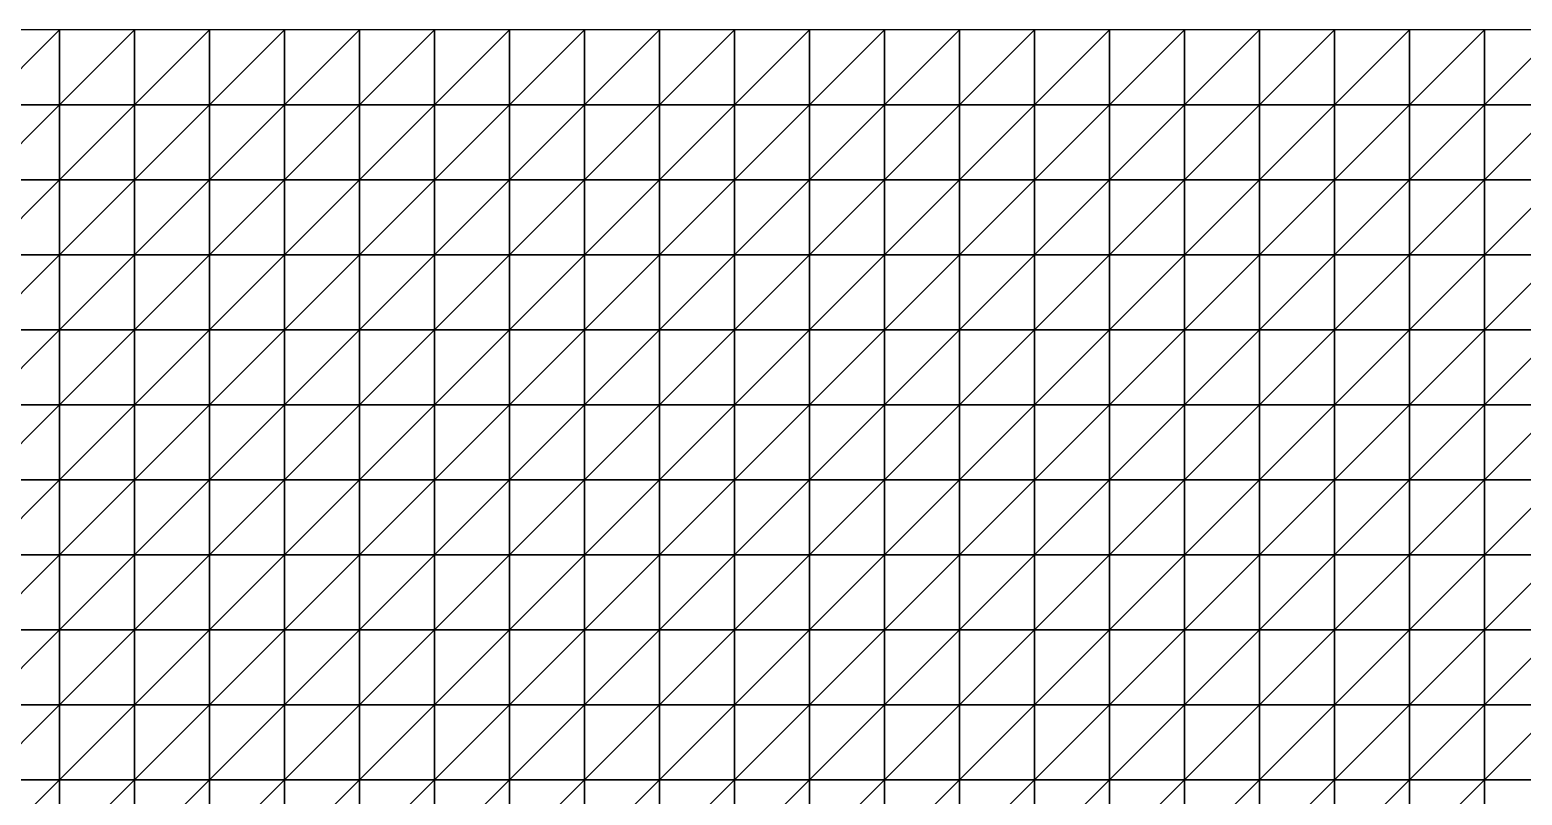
# Model space of a CAD drawing. Header units: metres. Extents: x 351000 to 353000, y 7455000 to 7457000.
# Drawn here: x 351490.1 to 351987.5, y 7456744.9 to 7457000 of the extents above; entities that cross this region are included whole.
import ezdxf

# ---------------------------------------------------------------- set-up
doc = ezdxf.new("R2010")
doc.units = ezdxf.units.M

msp = doc.modelspace()

# ---------------------------------------------------------------- linework, layer by layer
at = {"layer": 'BASE_OF_COVER_BOC'}
for points in [[(351475, 7456975, 1193.72), (351500, 7456975, 1196.77), (351500, 7457000, 1195.49)], [(351475, 7456975, 1193.72), (351500, 7457000, 1195.49), (351475, 7457000, 1191.4)], [(351500, 7456975, 1196.77), (351525, 7456975, 1201.11), (351525, 7457000, 1200.97)], [(351500, 7456975, 1196.77), (351525, 7457000, 1200.97), (351500, 7457000, 1195.49)], [(351525, 7456975, 1201.11), (351550, 7456975, 1206.22), (351550, 7457000, 1206.98)], [(351525, 7456975, 1201.11), (351550, 7457000, 1206.98), (351525, 7457000, 1200.97)], [(351550, 7456975, 1206.22), (351575, 7456975, 1211.23), (351575, 7457000, 1212.43)], [(351550, 7456975, 1206.22), (351575, 7457000, 1212.43), (351550, 7457000, 1206.98)], [(351575, 7456975, 1211.23), (351600, 7456975, 1215.21), (351600, 7457000, 1216.39)], [(351575, 7456975, 1211.23), (351600, 7457000, 1216.39), (351575, 7457000, 1212.43)], [(351600, 7456975, 1215.21), (351625, 7456975, 1217.44), (351625, 7457000, 1218.38)], [(351600, 7456975, 1215.21), (351625, 7457000, 1218.38), (351600, 7457000, 1216.39)], [(351625, 7456975, 1217.44), (351650, 7456975, 1217.73), (351650, 7457000, 1218.47)], [(351625, 7456975, 1217.44), (351650, 7457000, 1218.47), (351625, 7457000, 1218.38)], [(351650, 7456975, 1217.73), (351675, 7456975, 1216.42), (351675, 7457000, 1217.2)], [(351650, 7456975, 1217.73), (351675, 7457000, 1217.2), (351650, 7457000, 1218.47)], [(351675, 7456975, 1216.42), (351700, 7456975, 1214.29), (351700, 7457000, 1215.32)], [(351675, 7456975, 1216.42), (351700, 7457000, 1215.32), (351675, 7457000, 1217.2)], [(351700, 7456975, 1214.29), (351725, 7456975, 1212.21), (351725, 7457000, 1213.48)], [(351700, 7456975, 1214.29), (351725, 7457000, 1213.48), (351700, 7457000, 1215.32)], [(351725, 7456975, 1212.21), (351750, 7456975, 1210.86), (351750, 7457000, 1212.02)], [(351725, 7456975, 1212.21), (351750, 7457000, 1212.02), (351725, 7457000, 1213.48)], [(351750, 7456975, 1210.86), (351775, 7456975, 1210.49), (351775, 7457000, 1210.99)], [(351750, 7456975, 1210.86), (351775, 7457000, 1210.99), (351750, 7457000, 1212.02)], [(351775, 7456975, 1210.49), (351800, 7456975, 1211), (351800, 7457000, 1210.27)], [(351775, 7456975, 1210.49), (351800, 7457000, 1210.27), (351775, 7457000, 1210.99)], [(351800, 7456975, 1211), (351825, 7456975, 1212.07), (351825, 7457000, 1209.8)], [(351800, 7456975, 1211), (351825, 7457000, 1209.8), (351800, 7457000, 1210.27)], [(351825, 7456975, 1212.07), (351850, 7456975, 1213.43), (351850, 7457000, 1209.76)], [(351825, 7456975, 1212.07), (351850, 7457000, 1209.76), (351825, 7457000, 1209.8)], [(351850, 7456975, 1213.43), (351875, 7456975, 1215.02), (351875, 7457000, 1210.51)], [(351850, 7456975, 1213.43), (351875, 7457000, 1210.51), (351850, 7457000, 1209.76)], [(351875, 7456975, 1215.02), (351900, 7456975, 1217.04), (351900, 7457000, 1212.45)], [(351875, 7456975, 1215.02), (351900, 7457000, 1212.45), (351875, 7457000, 1210.51)], [(351900, 7456975, 1217.04), (351925, 7456975, 1219.72), (351925, 7457000, 1215.79)], [(351900, 7456975, 1217.04), (351925, 7457000, 1215.79), (351900, 7457000, 1212.45)], [(351925, 7456975, 1219.72), (351950, 7456975, 1223.18), (351950, 7457000, 1220.34)], [(351925, 7456975, 1219.72), (351950, 7457000, 1220.34), (351925, 7457000, 1215.79)], [(351950, 7456975, 1223.18), (351975, 7456975, 1227.2), (351975, 7457000, 1225.51)], [(351950, 7456975, 1223.18), (351975, 7457000, 1225.51), (351950, 7457000, 1220.34)], [(351975, 7456975, 1227.2), (352000, 7456975, 1231.29), (352000, 7457000, 1230.5)], [(351975, 7456975, 1227.2), (352000, 7457000, 1230.5), (351975, 7457000, 1225.51)], [(351475, 7456950, 1197.33), (351500, 7456950, 1199.04), (351500, 7456975, 1196.77)], [(351475, 7456950, 1197.33), (351500, 7456975, 1196.77), (351475, 7456975, 1193.72)], [(351500, 7456950, 1199.04), (351525, 7456950, 1201.57), (351525, 7456975, 1201.11)], [(351500, 7456950, 1199.04), (351525, 7456975, 1201.11), (351500, 7456975, 1196.77)], [(351525, 7456950, 1201.57), (351550, 7456950, 1204.8), (351550, 7456975, 1206.22)], [(351525, 7456950, 1201.57), (351550, 7456975, 1206.22), (351525, 7456975, 1201.11)], [(351550, 7456950, 1204.8), (351575, 7456950, 1208.33), (351575, 7456975, 1211.23)], [(351550, 7456950, 1204.8), (351575, 7456975, 1211.23), (351550, 7456975, 1206.22)], [(351575, 7456950, 1208.33), (351600, 7456950, 1211.49), (351600, 7456975, 1215.21)], [(351575, 7456950, 1208.33), (351600, 7456975, 1215.21), (351575, 7456975, 1211.23)], [(351600, 7456950, 1211.49), (351625, 7456950, 1213.63), (351625, 7456975, 1217.44)], [(351600, 7456950, 1211.49), (351625, 7456975, 1217.44), (351600, 7456975, 1215.21)], [(351625, 7456950, 1213.63), (351650, 7456950, 1214.34), (351650, 7456975, 1217.73)], [(351625, 7456950, 1213.63), (351650, 7456975, 1217.73), (351625, 7456975, 1217.44)], [(351650, 7456950, 1214.34), (351675, 7456950, 1213.67), (351675, 7456975, 1216.42)], [(351650, 7456950, 1214.34), (351675, 7456975, 1216.42), (351650, 7456975, 1217.73)], [(351675, 7456950, 1213.67), (351700, 7456950, 1212.18), (351700, 7456975, 1214.29)], [(351675, 7456950, 1213.67), (351700, 7456975, 1214.29), (351675, 7456975, 1216.42)], [(351700, 7456950, 1212.18), (351725, 7456950, 1210.69), (351725, 7456975, 1212.21)], [(351700, 7456950, 1212.18), (351725, 7456975, 1212.21), (351700, 7456975, 1214.29)], [(351725, 7456950, 1210.69), (351750, 7456950, 1210), (351750, 7456975, 1210.86)], [(351725, 7456950, 1210.69), (351750, 7456975, 1210.86), (351725, 7456975, 1212.21)], [(351750, 7456950, 1210), (351775, 7456950, 1210.59), (351775, 7456975, 1210.49)], [(351750, 7456950, 1210), (351775, 7456975, 1210.49), (351750, 7456975, 1210.86)], [(351775, 7456950, 1210.59), (351800, 7456950, 1212.46), (351800, 7456975, 1211)], [(351775, 7456950, 1210.59), (351800, 7456975, 1211), (351775, 7456975, 1210.49)], [(351800, 7456950, 1212.46), (351825, 7456950, 1215.17), (351825, 7456975, 1212.07)], [(351800, 7456950, 1212.46), (351825, 7456975, 1212.07), (351800, 7456975, 1211)], [(351825, 7456950, 1215.17), (351850, 7456950, 1218.13), (351850, 7456975, 1213.43)], [(351825, 7456950, 1215.17), (351850, 7456975, 1213.43), (351825, 7456975, 1212.07)], [(351850, 7456950, 1218.13), (351875, 7456950, 1220.85), (351875, 7456975, 1215.02)], [(351850, 7456950, 1218.13), (351875, 7456975, 1215.02), (351850, 7456975, 1213.43)], [(351875, 7456950, 1220.85), (351900, 7456950, 1223.14), (351900, 7456975, 1217.04)], [(351875, 7456950, 1220.85), (351900, 7456975, 1217.04), (351875, 7456975, 1215.02)], [(351900, 7456950, 1223.14), (351925, 7456950, 1225.11), (351925, 7456975, 1219.72)], [(351900, 7456950, 1223.14), (351925, 7456975, 1219.72), (351900, 7456975, 1217.04)], [(351925, 7456950, 1225.11), (351950, 7456950, 1227.05), (351950, 7456975, 1223.18)], [(351925, 7456950, 1225.11), (351950, 7456975, 1223.18), (351925, 7456975, 1219.72)], [(351950, 7456950, 1227.05), (351975, 7456950, 1229.18), (351975, 7456975, 1227.2)], [(351950, 7456950, 1227.05), (351975, 7456975, 1227.2), (351950, 7456975, 1223.18)], [(351975, 7456950, 1229.18), (352000, 7456950, 1231.54), (352000, 7456975, 1231.29)], [(351975, 7456950, 1229.18), (352000, 7456975, 1231.29), (351975, 7456975, 1227.2)], [(351475, 7456925, 1200.86), (351500, 7456925, 1201.27), (351500, 7456950, 1199.04)], [(351475, 7456925, 1200.86), (351500, 7456950, 1199.04), (351475, 7456950, 1197.33)], [(351500, 7456925, 1201.27), (351525, 7456925, 1201.88), (351525, 7456950, 1201.57)], [(351500, 7456925, 1201.27), (351525, 7456950, 1201.57), (351500, 7456950, 1199.04)], [(351525, 7456925, 1201.88), (351550, 7456925, 1202.93), (351550, 7456950, 1204.8)], [(351525, 7456925, 1201.88), (351550, 7456950, 1204.8), (351525, 7456950, 1201.57)], [(351550, 7456925, 1202.93), (351575, 7456925, 1204.49), (351575, 7456950, 1208.33)], [(351550, 7456925, 1202.93), (351575, 7456950, 1208.33), (351550, 7456950, 1204.8)], [(351575, 7456925, 1204.49), (351600, 7456925, 1206.39), (351600, 7456950, 1211.49)], [(351575, 7456925, 1204.49), (351600, 7456950, 1211.49), (351575, 7456950, 1208.33)], [(351600, 7456925, 1206.39), (351625, 7456925, 1208.22), (351625, 7456950, 1213.63)], [(351600, 7456925, 1206.39), (351625, 7456950, 1213.63), (351600, 7456950, 1211.49)], [(351625, 7456925, 1208.22), (351650, 7456925, 1209.53), (351650, 7456950, 1214.34)], [(351625, 7456925, 1208.22), (351650, 7456950, 1214.34), (351625, 7456950, 1213.63)], [(351650, 7456925, 1209.53), (351675, 7456925, 1210.1), (351675, 7456950, 1213.67)], [(351650, 7456925, 1209.53), (351675, 7456950, 1213.67), (351650, 7456950, 1214.34)], [(351675, 7456925, 1210.1), (351700, 7456925, 1210.07), (351700, 7456950, 1212.18)], [(351675, 7456925, 1210.1), (351700, 7456950, 1212.18), (351675, 7456950, 1213.67)], [(351700, 7456925, 1210.07), (351725, 7456925, 1209.95), (351725, 7456950, 1210.69)], [(351700, 7456925, 1210.07), (351725, 7456950, 1210.69), (351700, 7456950, 1212.18)], [(351725, 7456925, 1209.95), (351750, 7456925, 1210.4), (351750, 7456950, 1210)], [(351725, 7456925, 1209.95), (351750, 7456950, 1210), (351725, 7456950, 1210.69)], [(351750, 7456925, 1210.4), (351775, 7456925, 1211.97), (351775, 7456950, 1210.59)], [(351750, 7456925, 1210.4), (351775, 7456950, 1210.59), (351750, 7456950, 1210)], [(351775, 7456925, 1211.97), (351800, 7456925, 1214.8), (351800, 7456950, 1212.46)], [(351775, 7456925, 1211.97), (351800, 7456950, 1212.46), (351775, 7456950, 1210.59)], [(351800, 7456925, 1214.8), (351825, 7456925, 1218.57), (351825, 7456950, 1215.17)], [(351800, 7456925, 1214.8), (351825, 7456950, 1215.17), (351800, 7456950, 1212.46)], [(351825, 7456925, 1218.57), (351850, 7456925, 1222.59), (351850, 7456950, 1218.13)], [(351825, 7456925, 1218.57), (351850, 7456950, 1218.13), (351825, 7456950, 1215.17)], [(351850, 7456925, 1222.59), (351875, 7456925, 1226.1), (351875, 7456950, 1220.85)], [(351850, 7456925, 1222.59), (351875, 7456950, 1220.85), (351850, 7456950, 1218.13)], [(351875, 7456925, 1226.1), (351900, 7456925, 1228.57), (351900, 7456950, 1223.14)], [(351875, 7456925, 1226.1), (351900, 7456950, 1223.14), (351875, 7456950, 1220.85)], [(351900, 7456925, 1228.57), (351925, 7456925, 1229.88), (351925, 7456950, 1225.11)], [(351900, 7456925, 1228.57), (351925, 7456950, 1225.11), (351900, 7456950, 1223.14)], [(351925, 7456925, 1229.88), (351950, 7456925, 1230.33), (351950, 7456950, 1227.05)], [(351925, 7456925, 1229.88), (351950, 7456950, 1227.05), (351925, 7456950, 1225.11)], [(351950, 7456925, 1230.33), (351975, 7456925, 1230.49), (351975, 7456950, 1229.18)], [(351950, 7456925, 1230.33), (351975, 7456950, 1229.18), (351950, 7456950, 1227.05)], [(351975, 7456925, 1230.49), (352000, 7456925, 1230.67), (352000, 7456950, 1231.54)], [(351975, 7456925, 1230.49), (352000, 7456950, 1231.54), (351975, 7456950, 1229.18)], [(351475, 7456900, 1203.24), (351500, 7456900, 1202.71), (351500, 7456925, 1201.27)], [(351475, 7456900, 1203.24), (351500, 7456925, 1201.27), (351475, 7456925, 1200.86)], [(351500, 7456900, 1202.71), (351525, 7456900, 1201.94), (351525, 7456925, 1201.88)], [(351500, 7456900, 1202.71), (351525, 7456925, 1201.88), (351500, 7456925, 1201.27)], [(351525, 7456900, 1201.94), (351550, 7456900, 1201.28), (351550, 7456925, 1202.93)], [(351525, 7456900, 1201.94), (351550, 7456925, 1202.93), (351525, 7456925, 1201.88)], [(351550, 7456900, 1201.28), (351575, 7456900, 1201.14), (351575, 7456925, 1204.49)], [(351550, 7456900, 1201.28), (351575, 7456925, 1204.49), (351550, 7456925, 1202.93)], [(351575, 7456900, 1201.14), (351600, 7456900, 1201.8), (351600, 7456925, 1206.39)], [(351575, 7456900, 1201.14), (351600, 7456925, 1206.39), (351575, 7456925, 1204.49)], [(351600, 7456900, 1201.8), (351625, 7456900, 1203.24), (351625, 7456925, 1208.22)], [(351600, 7456900, 1201.8), (351625, 7456925, 1208.22), (351600, 7456925, 1206.39)], [(351625, 7456900, 1203.24), (351650, 7456900, 1205.15), (351650, 7456925, 1209.53)], [(351625, 7456900, 1203.24), (351650, 7456925, 1209.53), (351625, 7456925, 1208.22)], [(351650, 7456900, 1205.15), (351675, 7456900, 1207.12), (351675, 7456925, 1210.1)], [(351650, 7456900, 1205.15), (351675, 7456925, 1210.1), (351650, 7456925, 1209.53)], [(351675, 7456900, 1207.12), (351700, 7456900, 1208.89), (351700, 7456925, 1210.07)], [(351675, 7456900, 1207.12), (351700, 7456925, 1210.07), (351675, 7456925, 1210.1)], [(351700, 7456900, 1208.89), (351725, 7456900, 1210.48), (351725, 7456925, 1209.95)], [(351700, 7456900, 1208.89), (351725, 7456925, 1209.95), (351700, 7456925, 1210.07)], [(351725, 7456900, 1210.48), (351750, 7456900, 1212.19), (351750, 7456925, 1210.4)], [(351725, 7456900, 1210.48), (351750, 7456925, 1210.4), (351725, 7456925, 1209.95)], [(351750, 7456900, 1212.19), (351775, 7456900, 1214.46), (351775, 7456925, 1211.97)], [(351750, 7456900, 1212.19), (351775, 7456925, 1211.97), (351750, 7456925, 1210.4)], [(351775, 7456900, 1214.46), (351800, 7456900, 1217.54), (351800, 7456925, 1214.8)], [(351775, 7456900, 1214.46), (351800, 7456925, 1214.8), (351775, 7456925, 1211.97)], [(351800, 7456900, 1217.54), (351825, 7456900, 1221.35), (351825, 7456925, 1218.57)], [(351800, 7456900, 1217.54), (351825, 7456925, 1218.57), (351800, 7456925, 1214.8)], [(351825, 7456900, 1221.35), (351850, 7456900, 1225.4), (351850, 7456925, 1222.59)], [(351825, 7456900, 1221.35), (351850, 7456925, 1222.59), (351825, 7456925, 1218.57)], [(351850, 7456900, 1225.4), (351875, 7456900, 1228.95), (351875, 7456925, 1226.1)], [(351850, 7456900, 1225.4), (351875, 7456925, 1226.1), (351850, 7456925, 1222.59)], [(351875, 7456900, 1228.95), (351900, 7456900, 1231.32), (351900, 7456925, 1228.57)], [(351875, 7456900, 1228.95), (351900, 7456925, 1228.57), (351875, 7456925, 1226.1)], [(351900, 7456900, 1231.32), (351925, 7456900, 1232.18), (351925, 7456925, 1229.88)], [(351900, 7456900, 1231.32), (351925, 7456925, 1229.88), (351900, 7456925, 1228.57)], [(351925, 7456900, 1232.18), (351950, 7456900, 1231.72), (351950, 7456925, 1230.33)], [(351925, 7456900, 1232.18), (351950, 7456925, 1230.33), (351925, 7456925, 1229.88)], [(351950, 7456900, 1231.72), (351975, 7456900, 1230.37), (351975, 7456925, 1230.49)], [(351950, 7456900, 1231.72), (351975, 7456925, 1230.49), (351950, 7456925, 1230.33)], [(351975, 7456900, 1230.37), (352000, 7456900, 1228.85), (352000, 7456925, 1230.67)], [(351975, 7456900, 1230.37), (352000, 7456925, 1230.67), (351975, 7456925, 1230.49)], [(351475, 7456875, 1204.16), (351500, 7456875, 1203.3), (351500, 7456900, 1202.71)], [(351475, 7456875, 1204.16), (351500, 7456900, 1202.71), (351475, 7456900, 1203.24)], [(351500, 7456875, 1203.3), (351525, 7456875, 1202.09), (351525, 7456900, 1201.94)], [(351500, 7456875, 1203.3), (351525, 7456900, 1201.94), (351500, 7456900, 1202.71)], [(351525, 7456875, 1202.09), (351550, 7456875, 1200.74), (351550, 7456900, 1201.28)], [(351525, 7456875, 1202.09), (351550, 7456900, 1201.28), (351525, 7456900, 1201.94)], [(351550, 7456875, 1200.74), (351575, 7456875, 1199.73), (351575, 7456900, 1201.14)], [(351550, 7456875, 1200.74), (351575, 7456900, 1201.14), (351550, 7456900, 1201.28)], [(351575, 7456875, 1199.73), (351600, 7456875, 1199.6), (351600, 7456900, 1201.8)], [(351575, 7456875, 1199.73), (351600, 7456900, 1201.8), (351575, 7456900, 1201.14)], [(351600, 7456875, 1199.6), (351625, 7456875, 1200.65), (351625, 7456900, 1203.24)], [(351600, 7456875, 1199.6), (351625, 7456900, 1203.24), (351600, 7456900, 1201.8)], [(351625, 7456875, 1200.65), (351650, 7456875, 1202.85), (351650, 7456900, 1205.15)], [(351625, 7456875, 1200.65), (351650, 7456900, 1205.15), (351625, 7456900, 1203.24)], [(351650, 7456875, 1202.85), (351675, 7456875, 1205.81), (351675, 7456900, 1207.12)], [(351650, 7456875, 1202.85), (351675, 7456900, 1207.12), (351650, 7456900, 1205.15)], [(351675, 7456875, 1205.81), (351700, 7456875, 1208.99), (351700, 7456900, 1208.89)], [(351675, 7456875, 1205.81), (351700, 7456900, 1208.89), (351675, 7456900, 1207.12)], [(351700, 7456875, 1208.99), (351725, 7456875, 1211.98), (351725, 7456900, 1210.48)], [(351700, 7456875, 1208.99), (351725, 7456900, 1210.48), (351700, 7456900, 1208.89)], [(351725, 7456875, 1211.98), (351750, 7456875, 1214.63), (351750, 7456900, 1212.19)], [(351725, 7456875, 1211.98), (351750, 7456900, 1212.19), (351725, 7456900, 1210.48)], [(351750, 7456875, 1214.63), (351775, 7456875, 1217.1), (351775, 7456900, 1214.46)], [(351750, 7456875, 1214.63), (351775, 7456900, 1214.46), (351750, 7456900, 1212.19)], [(351775, 7456875, 1217.1), (351800, 7456875, 1219.68), (351800, 7456900, 1217.54)], [(351775, 7456875, 1217.1), (351800, 7456900, 1217.54), (351775, 7456900, 1214.46)], [(351800, 7456875, 1219.68), (351825, 7456875, 1222.56), (351825, 7456900, 1221.35)], [(351800, 7456875, 1219.68), (351825, 7456900, 1221.35), (351800, 7456900, 1217.54)], [(351825, 7456875, 1222.56), (351850, 7456875, 1225.63), (351850, 7456900, 1225.4)], [(351825, 7456875, 1222.56), (351850, 7456900, 1225.4), (351825, 7456900, 1221.35)], [(351850, 7456875, 1225.63), (351875, 7456875, 1228.45), (351875, 7456900, 1228.95)], [(351850, 7456875, 1225.63), (351875, 7456900, 1228.95), (351850, 7456900, 1225.4)], [(351875, 7456875, 1228.45), (351900, 7456875, 1230.48), (351900, 7456900, 1231.32)], [(351875, 7456875, 1228.45), (351900, 7456900, 1231.32), (351875, 7456900, 1228.95)], [(351900, 7456875, 1230.48), (351925, 7456875, 1231.31), (351925, 7456900, 1232.18)], [(351900, 7456875, 1230.48), (351925, 7456900, 1232.18), (351900, 7456900, 1231.32)], [(351925, 7456875, 1231.31), (351950, 7456875, 1230.7), (351950, 7456900, 1231.72)], [(351925, 7456875, 1231.31), (351950, 7456900, 1231.72), (351925, 7456900, 1232.18)], [(351950, 7456875, 1230.7), (351975, 7456875, 1229), (351975, 7456900, 1230.37)], [(351950, 7456875, 1230.7), (351975, 7456900, 1230.37), (351950, 7456900, 1231.72)], [(351975, 7456875, 1229), (352000, 7456875, 1226.9), (352000, 7456900, 1228.85)], [(351975, 7456875, 1229), (352000, 7456900, 1228.85), (351975, 7456900, 1230.37)], [(351475, 7456850, 1204.16), (351500, 7456850, 1203.58), (351500, 7456875, 1203.3)], [(351475, 7456850, 1204.16), (351500, 7456875, 1203.3), (351475, 7456875, 1204.16)], [(351500, 7456850, 1203.58), (351525, 7456850, 1202.88), (351525, 7456875, 1202.09)], [(351500, 7456850, 1203.58), (351525, 7456875, 1202.09), (351500, 7456875, 1203.3)], [(351525, 7456850, 1202.88), (351550, 7456850, 1201.96), (351550, 7456875, 1200.74)], [(351525, 7456850, 1202.88), (351550, 7456875, 1200.74), (351525, 7456875, 1202.09)], [(351550, 7456850, 1201.96), (351575, 7456850, 1201.09), (351575, 7456875, 1199.73)], [(351550, 7456850, 1201.96), (351575, 7456875, 1199.73), (351550, 7456875, 1200.74)], [(351575, 7456850, 1201.09), (351600, 7456850, 1200.76), (351600, 7456875, 1199.6)], [(351575, 7456850, 1201.09), (351600, 7456875, 1199.6), (351575, 7456875, 1199.73)], [(351600, 7456850, 1200.76), (351625, 7456850, 1201.46), (351625, 7456875, 1200.65)], [(351600, 7456850, 1200.76), (351625, 7456875, 1200.65), (351600, 7456875, 1199.6)], [(351625, 7456850, 1201.46), (351650, 7456850, 1203.43), (351650, 7456875, 1202.85)], [(351625, 7456850, 1201.46), (351650, 7456875, 1202.85), (351625, 7456875, 1200.65)], [(351650, 7456850, 1203.43), (351675, 7456850, 1206.47), (351675, 7456875, 1205.81)], [(351650, 7456850, 1203.43), (351675, 7456875, 1205.81), (351650, 7456875, 1202.85)], [(351675, 7456850, 1206.47), (351700, 7456850, 1210.05), (351700, 7456875, 1208.99)], [(351675, 7456850, 1206.47), (351700, 7456875, 1208.99), (351675, 7456875, 1205.81)], [(351700, 7456850, 1210.05), (351725, 7456850, 1213.55), (351725, 7456875, 1211.98)], [(351700, 7456850, 1210.05), (351725, 7456875, 1211.98), (351700, 7456875, 1208.99)], [(351725, 7456850, 1213.55), (351750, 7456850, 1216.46), (351750, 7456875, 1214.63)], [(351725, 7456850, 1213.55), (351750, 7456875, 1214.63), (351725, 7456875, 1211.98)], [(351750, 7456850, 1216.46), (351775, 7456850, 1218.63), (351775, 7456875, 1217.1)], [(351750, 7456850, 1216.46), (351775, 7456875, 1217.1), (351750, 7456875, 1214.63)], [(351775, 7456850, 1218.63), (351800, 7456850, 1220.26), (351800, 7456875, 1219.68)], [(351775, 7456850, 1218.63), (351800, 7456875, 1219.68), (351775, 7456875, 1217.1)], [(351800, 7456850, 1220.26), (351825, 7456850, 1221.71), (351825, 7456875, 1222.56)], [(351800, 7456850, 1220.26), (351825, 7456875, 1222.56), (351800, 7456875, 1219.68)], [(351825, 7456850, 1221.71), (351850, 7456850, 1223.27), (351850, 7456875, 1225.63)], [(351825, 7456850, 1221.71), (351850, 7456875, 1225.63), (351825, 7456875, 1222.56)], [(351850, 7456850, 1223.27), (351875, 7456850, 1225), (351875, 7456875, 1228.45)], [(351850, 7456850, 1223.27), (351875, 7456875, 1228.45), (351850, 7456875, 1225.63)], [(351875, 7456850, 1225), (351900, 7456850, 1226.69), (351900, 7456875, 1230.48)], [(351875, 7456850, 1225), (351900, 7456875, 1230.48), (351875, 7456875, 1228.45)], [(351900, 7456850, 1226.69), (351925, 7456850, 1227.8), (351925, 7456875, 1231.31)], [(351900, 7456850, 1226.69), (351925, 7456875, 1231.31), (351900, 7456875, 1230.48)], [(351925, 7456850, 1227.8), (351950, 7456850, 1227.99), (351950, 7456875, 1230.7)], [(351925, 7456850, 1227.8), (351950, 7456875, 1230.7), (351925, 7456875, 1231.31)], [(351950, 7456850, 1227.99), (351975, 7456850, 1227.23), (351975, 7456875, 1229)], [(351950, 7456850, 1227.99), (351975, 7456875, 1229), (351950, 7456875, 1230.7)], [(351975, 7456850, 1227.23), (352000, 7456850, 1225.89), (352000, 7456875, 1226.9)], [(351975, 7456850, 1227.23), (352000, 7456875, 1226.9), (351975, 7456875, 1229)], [(351475, 7456825, 1204.26), (351500, 7456825, 1204.35), (351500, 7456850, 1203.58)], [(351475, 7456825, 1204.26), (351500, 7456850, 1203.58), (351475, 7456850, 1204.16)], [(351500, 7456825, 1204.35), (351525, 7456825, 1204.72), (351525, 7456850, 1202.88)], [(351500, 7456825, 1204.35), (351525, 7456850, 1202.88), (351500, 7456850, 1203.58)], [(351525, 7456825, 1204.72), (351550, 7456825, 1204.97), (351550, 7456850, 1201.96)], [(351525, 7456825, 1204.72), (351550, 7456850, 1201.96), (351525, 7456850, 1202.88)], [(351550, 7456825, 1204.97), (351575, 7456825, 1204.96), (351575, 7456850, 1201.09)], [(351550, 7456825, 1204.97), (351575, 7456850, 1201.09), (351550, 7456850, 1201.96)], [(351575, 7456825, 1204.96), (351600, 7456825, 1204.93), (351600, 7456850, 1200.76)], [(351575, 7456825, 1204.96), (351600, 7456850, 1200.76), (351575, 7456850, 1201.09)], [(351600, 7456825, 1204.93), (351625, 7456825, 1205.3), (351625, 7456850, 1201.46)], [(351600, 7456825, 1204.93), (351625, 7456850, 1201.46), (351600, 7456850, 1200.76)], [(351625, 7456825, 1205.3), (351650, 7456825, 1206.48), (351650, 7456850, 1203.43)], [(351625, 7456825, 1205.3), (351650, 7456850, 1203.43), (351625, 7456850, 1201.46)], [(351650, 7456825, 1206.48), (351675, 7456825, 1208.59), (351675, 7456850, 1206.47)], [(351650, 7456825, 1206.48), (351675, 7456850, 1206.47), (351650, 7456850, 1203.43)], [(351675, 7456825, 1208.59), (351700, 7456825, 1211.36), (351700, 7456850, 1210.05)], [(351675, 7456825, 1208.59), (351700, 7456850, 1210.05), (351675, 7456850, 1206.47)], [(351700, 7456825, 1211.36), (351725, 7456825, 1214.25), (351725, 7456850, 1213.55)], [(351700, 7456825, 1211.36), (351725, 7456850, 1213.55), (351700, 7456850, 1210.05)], [(351725, 7456825, 1214.25), (351750, 7456825, 1216.65), (351750, 7456850, 1216.46)], [(351725, 7456825, 1214.25), (351750, 7456850, 1216.46), (351725, 7456850, 1213.55)], [(351750, 7456825, 1216.65), (351775, 7456825, 1218.19), (351775, 7456850, 1218.63)], [(351750, 7456825, 1216.65), (351775, 7456850, 1218.63), (351750, 7456850, 1216.46)], [(351775, 7456825, 1218.19), (351800, 7456825, 1218.88), (351800, 7456850, 1220.26)], [(351775, 7456825, 1218.19), (351800, 7456850, 1220.26), (351775, 7456850, 1218.63)], [(351800, 7456825, 1218.88), (351825, 7456825, 1219.08), (351825, 7456850, 1221.71)], [(351800, 7456825, 1218.88), (351825, 7456850, 1221.71), (351800, 7456850, 1220.26)], [(351825, 7456825, 1219.08), (351850, 7456825, 1219.36), (351850, 7456850, 1223.27)], [(351825, 7456825, 1219.08), (351850, 7456850, 1223.27), (351825, 7456850, 1221.71)], [(351850, 7456825, 1219.36), (351875, 7456825, 1220.22), (351875, 7456850, 1225)], [(351850, 7456825, 1219.36), (351875, 7456850, 1225), (351850, 7456850, 1223.27)], [(351875, 7456825, 1220.22), (351900, 7456825, 1221.66), (351900, 7456850, 1226.69)], [(351875, 7456825, 1220.22), (351900, 7456850, 1226.69), (351875, 7456850, 1225)], [(351900, 7456825, 1221.66), (351925, 7456825, 1223.43), (351925, 7456850, 1227.8)], [(351900, 7456825, 1221.66), (351925, 7456850, 1227.8), (351900, 7456850, 1226.69)], [(351925, 7456825, 1223.43), (351950, 7456825, 1225.05), (351950, 7456850, 1227.99)], [(351925, 7456825, 1223.43), (351950, 7456850, 1227.99), (351925, 7456850, 1227.8)], [(351950, 7456825, 1225.05), (351975, 7456825, 1226.15), (351975, 7456850, 1227.23)], [(351950, 7456825, 1225.05), (351975, 7456850, 1227.23), (351950, 7456850, 1227.99)], [(351975, 7456825, 1226.15), (352000, 7456825, 1226.61), (352000, 7456850, 1225.89)], [(351975, 7456825, 1226.15), (352000, 7456850, 1225.89), (351975, 7456850, 1227.23)], [(351475, 7456800, 1205.35), (351500, 7456800, 1206.13), (351500, 7456825, 1204.35)], [(351475, 7456800, 1205.35), (351500, 7456825, 1204.35), (351475, 7456825, 1204.26)], [(351500, 7456800, 1206.13), (351525, 7456800, 1207.55), (351525, 7456825, 1204.72)], [(351500, 7456800, 1206.13), (351525, 7456825, 1204.72), (351500, 7456825, 1204.35)], [(351525, 7456800, 1207.55), (351550, 7456800, 1209.05), (351550, 7456825, 1204.97)], [(351525, 7456800, 1207.55), (351550, 7456825, 1204.97), (351525, 7456825, 1204.72)], [(351550, 7456800, 1209.05), (351575, 7456800, 1210.12), (351575, 7456825, 1204.96)], [(351550, 7456800, 1209.05), (351575, 7456825, 1204.96), (351550, 7456825, 1204.97)], [(351575, 7456800, 1210.12), (351600, 7456800, 1210.6), (351600, 7456825, 1204.93)], [(351575, 7456800, 1210.12), (351600, 7456825, 1204.93), (351575, 7456825, 1204.96)], [(351600, 7456800, 1210.6), (351625, 7456800, 1210.67), (351625, 7456825, 1205.3)], [(351600, 7456800, 1210.6), (351625, 7456825, 1205.3), (351600, 7456825, 1204.93)], [(351625, 7456800, 1210.67), (351650, 7456800, 1210.75), (351650, 7456825, 1206.48)], [(351625, 7456800, 1210.67), (351650, 7456825, 1206.48), (351625, 7456825, 1205.3)], [(351650, 7456800, 1210.75), (351675, 7456800, 1211.24), (351675, 7456825, 1208.59)], [(351650, 7456800, 1210.75), (351675, 7456825, 1208.59), (351650, 7456825, 1206.48)], [(351675, 7456800, 1211.24), (351700, 7456800, 1212.27), (351700, 7456825, 1211.36)], [(351675, 7456800, 1211.24), (351700, 7456825, 1211.36), (351675, 7456825, 1208.59)], [(351700, 7456800, 1212.27), (351725, 7456800, 1213.66), (351725, 7456825, 1214.25)], [(351700, 7456800, 1212.27), (351725, 7456825, 1214.25), (351700, 7456825, 1211.36)], [(351725, 7456800, 1213.66), (351750, 7456800, 1214.99), (351750, 7456825, 1216.65)], [(351725, 7456800, 1213.66), (351750, 7456825, 1216.65), (351725, 7456825, 1214.25)], [(351750, 7456800, 1214.99), (351775, 7456800, 1215.83), (351775, 7456825, 1218.19)], [(351750, 7456800, 1214.99), (351775, 7456825, 1218.19), (351750, 7456825, 1216.65)], [(351775, 7456800, 1215.83), (351800, 7456800, 1216), (351800, 7456825, 1218.88)], [(351775, 7456800, 1215.83), (351800, 7456825, 1218.88), (351775, 7456825, 1218.19)], [(351800, 7456800, 1216), (351825, 7456800, 1215.72), (351825, 7456825, 1219.08)], [(351800, 7456800, 1216), (351825, 7456825, 1219.08), (351800, 7456825, 1218.88)], [(351825, 7456800, 1215.72), (351850, 7456800, 1215.61), (351850, 7456825, 1219.36)], [(351825, 7456800, 1215.72), (351850, 7456825, 1219.36), (351825, 7456825, 1219.08)], [(351850, 7456800, 1215.61), (351875, 7456800, 1216.13), (351875, 7456825, 1220.22)], [(351850, 7456800, 1215.61), (351875, 7456825, 1220.22), (351850, 7456825, 1219.36)], [(351875, 7456800, 1216.13), (351900, 7456800, 1217.68), (351900, 7456825, 1221.66)], [(351875, 7456800, 1216.13), (351900, 7456825, 1221.66), (351875, 7456825, 1220.22)], [(351900, 7456800, 1217.68), (351925, 7456800, 1220.26), (351925, 7456825, 1223.43)], [(351900, 7456800, 1217.68), (351925, 7456825, 1223.43), (351900, 7456825, 1221.66)], [(351925, 7456800, 1220.26), (351950, 7456800, 1223.45), (351950, 7456825, 1225.05)], [(351925, 7456800, 1220.26), (351950, 7456825, 1225.05), (351925, 7456825, 1223.43)], [(351950, 7456800, 1223.45), (351975, 7456800, 1226.61), (351975, 7456825, 1226.15)], [(351950, 7456800, 1223.45), (351975, 7456825, 1226.15), (351950, 7456825, 1225.05)], [(351975, 7456800, 1226.61), (352000, 7456800, 1229.18), (352000, 7456825, 1226.61)], [(351975, 7456800, 1226.61), (352000, 7456825, 1226.61), (351975, 7456825, 1226.15)], [(351475, 7456775, 1207.73), (351500, 7456775, 1208.91), (351500, 7456800, 1206.13)], [(351475, 7456775, 1207.73), (351500, 7456800, 1206.13), (351475, 7456800, 1205.35)], [(351500, 7456775, 1208.91), (351525, 7456775, 1210.87), (351525, 7456800, 1207.55)], [(351500, 7456775, 1208.91), (351525, 7456800, 1207.55), (351500, 7456800, 1206.13)], [(351525, 7456775, 1210.87), (351550, 7456775, 1213.09), (351550, 7456800, 1209.05)], [(351525, 7456775, 1210.87), (351550, 7456800, 1209.05), (351525, 7456800, 1207.55)], [(351550, 7456775, 1213.09), (351575, 7456775, 1214.91), (351575, 7456800, 1210.12)], [(351550, 7456775, 1213.09), (351575, 7456800, 1210.12), (351550, 7456800, 1209.05)], [(351575, 7456775, 1214.91), (351600, 7456775, 1215.82), (351600, 7456800, 1210.6)], [(351575, 7456775, 1214.91), (351600, 7456800, 1210.6), (351575, 7456800, 1210.12)], [(351600, 7456775, 1215.82), (351625, 7456775, 1215.68), (351625, 7456800, 1210.67)], [(351600, 7456775, 1215.82), (351625, 7456800, 1210.67), (351600, 7456800, 1210.6)], [(351625, 7456775, 1215.68), (351650, 7456775, 1214.75), (351650, 7456800, 1210.75)], [(351625, 7456775, 1215.68), (351650, 7456800, 1210.75), (351625, 7456800, 1210.67)], [(351650, 7456775, 1214.75), (351675, 7456775, 1213.56), (351675, 7456800, 1211.24)], [(351650, 7456775, 1214.75), (351675, 7456800, 1211.24), (351650, 7456800, 1210.75)], [(351675, 7456775, 1213.56), (351700, 7456775, 1212.62), (351700, 7456800, 1212.27)], [(351675, 7456775, 1213.56), (351700, 7456800, 1212.27), (351675, 7456800, 1211.24)], [(351700, 7456775, 1212.62), (351725, 7456775, 1212.22), (351725, 7456800, 1213.66)], [(351700, 7456775, 1212.62), (351725, 7456800, 1213.66), (351700, 7456800, 1212.27)], [(351725, 7456775, 1212.22), (351750, 7456775, 1212.3), (351750, 7456800, 1214.99)], [(351725, 7456775, 1212.22), (351750, 7456800, 1214.99), (351725, 7456800, 1213.66)], [(351750, 7456775, 1212.3), (351775, 7456775, 1212.6), (351775, 7456800, 1215.83)], [(351750, 7456775, 1212.3), (351775, 7456800, 1215.83), (351750, 7456800, 1214.99)], [(351775, 7456775, 1212.6), (351800, 7456775, 1212.86), (351800, 7456800, 1216)], [(351775, 7456775, 1212.6), (351800, 7456800, 1216), (351775, 7456800, 1215.83)], [(351800, 7456775, 1212.86), (351825, 7456775, 1213.11), (351825, 7456800, 1215.72)], [(351800, 7456775, 1212.86), (351825, 7456800, 1215.72), (351800, 7456800, 1216)], [(351825, 7456775, 1213.11), (351850, 7456775, 1213.48), (351850, 7456800, 1215.61)], [(351825, 7456775, 1213.11), (351850, 7456800, 1215.61), (351825, 7456800, 1215.72)], [(351850, 7456775, 1213.48), (351875, 7456775, 1214.45), (351875, 7456800, 1216.13)], [(351850, 7456775, 1213.48), (351875, 7456800, 1216.13), (351850, 7456800, 1215.61)], [(351875, 7456775, 1214.45), (351900, 7456775, 1216.49), (351900, 7456800, 1217.68)], [(351875, 7456775, 1214.45), (351900, 7456800, 1217.68), (351875, 7456800, 1216.13)], [(351900, 7456775, 1216.49), (351925, 7456775, 1219.79), (351925, 7456800, 1220.26)], [(351900, 7456775, 1216.49), (351925, 7456800, 1220.26), (351900, 7456800, 1217.68)], [(351925, 7456775, 1219.79), (351950, 7456775, 1224.11), (351950, 7456800, 1223.45)], [(351925, 7456775, 1219.79), (351950, 7456800, 1223.45), (351925, 7456800, 1220.26)], [(351950, 7456775, 1224.11), (351975, 7456775, 1228.79), (351975, 7456800, 1226.61)], [(351950, 7456775, 1224.11), (351975, 7456800, 1226.61), (351950, 7456800, 1223.45)], [(351975, 7456775, 1228.79), (352000, 7456775, 1233.04), (352000, 7456800, 1229.18)], [(351975, 7456775, 1228.79), (352000, 7456800, 1229.18), (351975, 7456800, 1226.61)], [(351475, 7456750, 1211.01), (351500, 7456750, 1212.17), (351500, 7456775, 1208.91)], [(351475, 7456750, 1211.01), (351500, 7456775, 1208.91), (351475, 7456775, 1207.73)], [(351500, 7456750, 1212.17), (351525, 7456750, 1213.96), (351525, 7456775, 1210.87)], [(351500, 7456750, 1212.17), (351525, 7456775, 1210.87), (351500, 7456775, 1208.91)], [(351525, 7456750, 1213.96), (351550, 7456750, 1216.09), (351550, 7456775, 1213.09)], [(351525, 7456750, 1213.96), (351550, 7456775, 1213.09), (351525, 7456775, 1210.87)], [(351550, 7456750, 1216.09), (351575, 7456750, 1218.01), (351575, 7456775, 1214.91)], [(351550, 7456750, 1216.09), (351575, 7456775, 1214.91), (351550, 7456775, 1213.09)], [(351575, 7456750, 1218.01), (351600, 7456750, 1219.08), (351600, 7456775, 1215.82)], [(351575, 7456750, 1218.01), (351600, 7456775, 1215.82), (351575, 7456775, 1214.91)], [(351600, 7456750, 1219.08), (351625, 7456750, 1218.9), (351625, 7456775, 1215.68)], [(351600, 7456750, 1219.08), (351625, 7456775, 1215.68), (351600, 7456775, 1215.82)], [(351625, 7456750, 1218.9), (351650, 7456750, 1217.47), (351650, 7456775, 1214.75)], [(351625, 7456750, 1218.9), (351650, 7456775, 1214.75), (351625, 7456775, 1215.68)], [(351650, 7456750, 1217.47), (351675, 7456750, 1215.22), (351675, 7456775, 1213.56)], [(351650, 7456750, 1217.47), (351675, 7456775, 1213.56), (351650, 7456775, 1214.75)], [(351675, 7456750, 1215.22), (351700, 7456750, 1212.85), (351700, 7456775, 1212.62)], [(351675, 7456750, 1215.22), (351700, 7456775, 1212.62), (351675, 7456775, 1213.56)], [(351700, 7456750, 1212.85), (351725, 7456750, 1211.02), (351725, 7456775, 1212.22)], [(351700, 7456750, 1212.85), (351725, 7456775, 1212.22), (351700, 7456775, 1212.62)], [(351725, 7456750, 1211.02), (351750, 7456750, 1210.1), (351750, 7456775, 1212.3)], [(351725, 7456750, 1211.02), (351750, 7456775, 1212.3), (351725, 7456775, 1212.22)], [(351750, 7456750, 1210.1), (351775, 7456750, 1210.16), (351775, 7456775, 1212.6)], [(351750, 7456750, 1210.1), (351775, 7456775, 1212.6), (351750, 7456775, 1212.3)], [(351775, 7456750, 1210.16), (351800, 7456750, 1211.04), (351800, 7456775, 1212.86)], [(351775, 7456750, 1210.16), (351800, 7456775, 1212.86), (351775, 7456775, 1212.6)], [(351800, 7456750, 1211.04), (351825, 7456750, 1212.33), (351825, 7456775, 1213.11)], [(351800, 7456750, 1211.04), (351825, 7456775, 1213.11), (351800, 7456775, 1212.86)], [(351825, 7456750, 1212.33), (351850, 7456750, 1213.91), (351850, 7456775, 1213.48)], [(351825, 7456750, 1212.33), (351850, 7456775, 1213.48), (351825, 7456775, 1213.11)], [(351850, 7456750, 1213.91), (351875, 7456750, 1215.91), (351875, 7456775, 1214.45)], [(351850, 7456750, 1213.91), (351875, 7456775, 1214.45), (351850, 7456775, 1213.48)], [(351875, 7456750, 1215.91), (351900, 7456750, 1218.65), (351900, 7456775, 1216.49)], [(351875, 7456750, 1215.91), (351900, 7456775, 1216.49), (351875, 7456775, 1214.45)], [(351900, 7456750, 1218.65), (351925, 7456750, 1222.38), (351925, 7456775, 1219.79)], [(351900, 7456750, 1218.65), (351925, 7456775, 1219.79), (351900, 7456775, 1216.49)], [(351925, 7456750, 1222.38), (351950, 7456750, 1227.06), (351950, 7456775, 1224.11)], [(351925, 7456750, 1222.38), (351950, 7456775, 1224.11), (351925, 7456775, 1219.79)], [(351950, 7456750, 1227.06), (351975, 7456750, 1232.26), (351975, 7456775, 1228.79)], [(351950, 7456750, 1227.06), (351975, 7456775, 1228.79), (351950, 7456775, 1224.11)], [(351975, 7456750, 1232.26), (352000, 7456750, 1237.22), (352000, 7456775, 1233.04)], [(351975, 7456750, 1232.26), (352000, 7456775, 1233.04), (351975, 7456775, 1228.79)], [(351475, 7456725, 1214.37), (351500, 7456725, 1215.24), (351500, 7456750, 1212.17)], [(351475, 7456725, 1214.37), (351500, 7456750, 1212.17), (351475, 7456750, 1211.01)], [(351500, 7456725, 1215.24), (351525, 7456725, 1216.32), (351525, 7456750, 1213.96)], [(351500, 7456725, 1215.24), (351525, 7456750, 1213.96), (351500, 7456750, 1212.17)], [(351525, 7456725, 1216.32), (351550, 7456725, 1217.69), (351550, 7456750, 1216.09)], [(351525, 7456725, 1216.32), (351550, 7456750, 1216.09), (351525, 7456750, 1213.96)], [(351550, 7456725, 1217.69), (351575, 7456725, 1219.09), (351575, 7456750, 1218.01)], [(351550, 7456725, 1217.69), (351575, 7456750, 1218.01), (351550, 7456750, 1216.09)], [(351575, 7456725, 1219.09), (351600, 7456725, 1220.03), (351600, 7456750, 1219.08)], [(351575, 7456725, 1219.09), (351600, 7456750, 1219.08), (351575, 7456750, 1218.01)], [(351600, 7456725, 1220.03), (351625, 7456725, 1220), (351625, 7456750, 1218.9)], [(351600, 7456725, 1220.03), (351625, 7456750, 1218.9), (351600, 7456750, 1219.08)], [(351625, 7456725, 1220), (351650, 7456725, 1218.76), (351650, 7456750, 1217.47)], [(351625, 7456725, 1220), (351650, 7456750, 1217.47), (351625, 7456750, 1218.9)], [(351650, 7456725, 1218.76), (351675, 7456725, 1216.48), (351675, 7456750, 1215.22)], [(351650, 7456725, 1218.76), (351675, 7456750, 1215.22), (351650, 7456750, 1217.47)], [(351675, 7456725, 1216.48), (351700, 7456725, 1213.75), (351700, 7456750, 1212.85)], [(351675, 7456725, 1216.48), (351700, 7456750, 1212.85), (351675, 7456750, 1215.22)], [(351700, 7456725, 1213.75), (351725, 7456725, 1211.35), (351725, 7456750, 1211.02)], [(351700, 7456725, 1213.75), (351725, 7456750, 1211.02), (351700, 7456750, 1212.85)], [(351725, 7456725, 1211.35), (351750, 7456725, 1209.99), (351750, 7456750, 1210.1)], [(351725, 7456725, 1211.35), (351750, 7456750, 1210.1), (351725, 7456750, 1211.02)], [(351750, 7456725, 1209.99), (351775, 7456725, 1210.12), (351775, 7456750, 1210.16)], [(351750, 7456725, 1209.99), (351775, 7456750, 1210.16), (351750, 7456750, 1210.1)], [(351775, 7456725, 1210.12), (351800, 7456725, 1211.56), (351800, 7456750, 1211.04)], [(351775, 7456725, 1210.12), (351800, 7456750, 1211.04), (351775, 7456750, 1210.16)], [(351800, 7456725, 1211.56), (351825, 7456725, 1213.95), (351825, 7456750, 1212.33)], [(351800, 7456725, 1211.56), (351825, 7456750, 1212.33), (351800, 7456750, 1211.04)], [(351825, 7456725, 1213.95), (351850, 7456725, 1216.87), (351850, 7456750, 1213.91)], [(351825, 7456725, 1213.95), (351850, 7456750, 1213.91), (351825, 7456750, 1212.33)], [(351850, 7456725, 1216.87), (351875, 7456725, 1220.04), (351875, 7456750, 1215.91)], [(351850, 7456725, 1216.87), (351875, 7456750, 1215.91), (351850, 7456750, 1213.91)], [(351875, 7456725, 1220.04), (351900, 7456725, 1223.45), (351900, 7456750, 1218.65)], [(351875, 7456725, 1220.04), (351900, 7456750, 1218.65), (351875, 7456750, 1215.91)], [(351900, 7456725, 1223.45), (351925, 7456725, 1227.26), (351925, 7456750, 1222.38)], [(351900, 7456725, 1223.45), (351925, 7456750, 1222.38), (351900, 7456750, 1218.65)], [(351925, 7456725, 1227.26), (351950, 7456725, 1231.57), (351950, 7456750, 1227.06)], [(351925, 7456725, 1227.26), (351950, 7456750, 1227.06), (351925, 7456750, 1222.38)], [(351950, 7456725, 1231.57), (351975, 7456725, 1236.28), (351975, 7456750, 1232.26)], [(351950, 7456725, 1231.57), (351975, 7456750, 1232.26), (351950, 7456750, 1227.06)], [(351975, 7456725, 1236.28), (352000, 7456725, 1240.9), (352000, 7456750, 1237.22)], [(351975, 7456725, 1236.28), (352000, 7456750, 1237.22), (351975, 7456750, 1232.26)]]:
    msp.add_3dface(points, dxfattribs=at)

doc.saveas('drawing.dxf')
